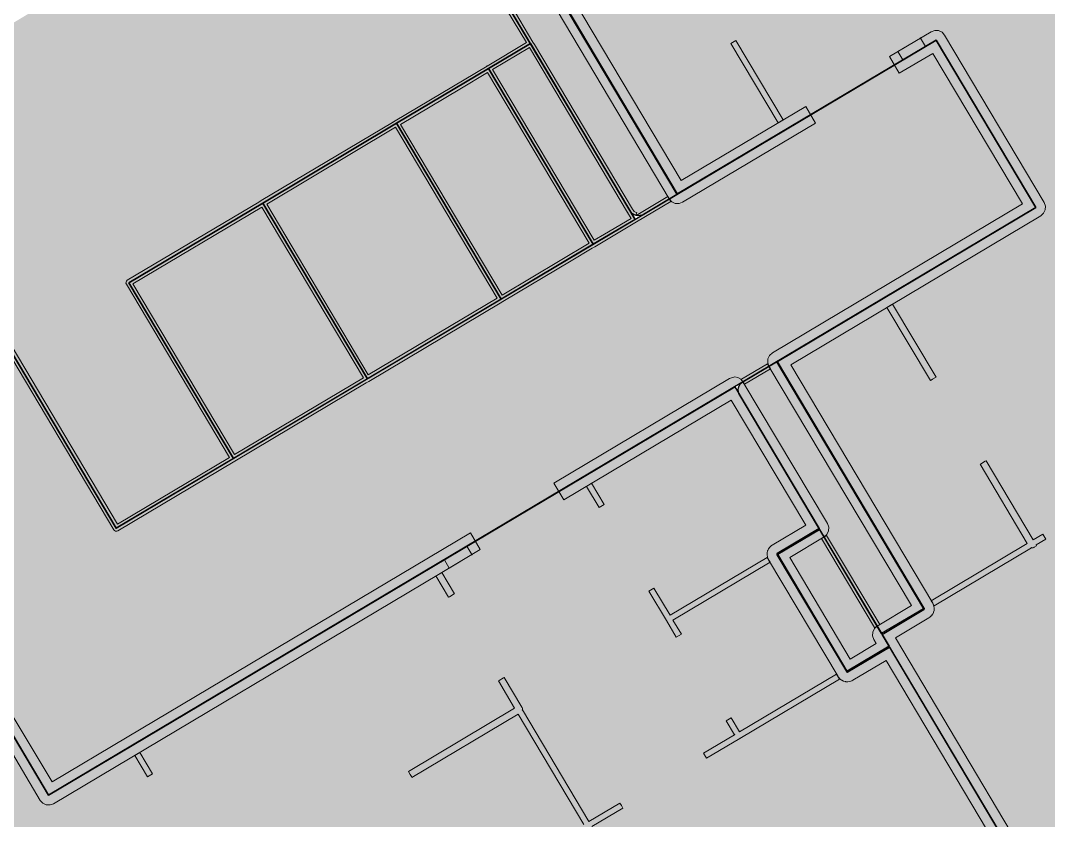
# Model space of a CAD drawing. Header units: millimetres. Extents: x 0 to 312583, y -208103 to 25097.
# Drawn here: x 111894 to 122451, y -161724 to -153512 of the extents above; entities that cross this region are included whole.
import ezdxf

# ---------------------------------------------------------------- set-up
doc = ezdxf.new("R2010")
doc.units = ezdxf.units.MM
doc.linetypes.add('Solid', pattern=[0])
for name, color, linetype, lineweight in [('Inner Walls', 5, 'Solid', 0), ('Room Objects', 47, 'Solid', 15), ('Room Walls', 47, 'Solid', 35), ('Service Area', 252, 'Solid', 25), ('Three-Bedroom Apartment', 250, 'Solid', 25), ('Two-Bedroom Apartment', 1, 'Solid', 35)]:
    doc.layers.add(name, color=color, linetype=linetype, lineweight=lineweight)

msp = doc.modelspace()

# ---------------------------------------------------------------- hatches: boundary and pattern name
at = {"layer": 'Room Objects', "linetype": 'Solid', "lineweight": 0}
for points in [[(121136, -153692), (121136, -153692), (121187, -153778), (121187, -153778), (120954, -153916), (120903, -153830)], [(116247, -159047), (116479, -158908), (116530, -158994), (116530, -158994), (116298, -159133)]]:
    msp.add_hatch(color=5, dxfattribs=at).paths.add_polyline_path(points, flags=0)
at = {"layer": 'Service Area', "linetype": 'Solid', "lineweight": 25}
for points in [[(112878, -158725), (121298, -153712), (122321, -155430), (112183, -161466), (104100, -147891), (105819, -146868)], [(110320, -154428), (115647, -151257), (118205, -155553), (117131, -153749), (116701, -154004), (115756, -154567), (114381, -155386), (113007, -156204), (114081, -158009), (112878, -158725), (112878, -158725)], [(118635, -155297), (118291, -155502), (118274, -155510), (118255, -155515), (118235, -155516), (118216, -155513), (118197, -155506), (118180, -155496), (118166, -155483), (118154, -155467), (116619, -152889), (117049, -152633)], [(117776, -155809), (116701, -154004), (117131, -153749), (118205, -155553)], [(116831, -156371), (115756, -154567), (116701, -154004), (117776, -155809)], [(115456, -157190), (114381, -155386), (115756, -154567), (116831, -156371)], [(114081, -158009), (113007, -156204), (114381, -155386), (115456, -157190)], [(121167, -159551), (120738, -159806), (119280, -157357), (119271, -157340), (119267, -157321), (119266, -157301), (119269, -157282), (119275, -157263), (119285, -157246), (119299, -157232), (119314, -157220), (119658, -157016)], [(120101, -158736), (120814, -159935), (120385, -160191), (119671, -158992)]]:
    msp.add_hatch(color=254, dxfattribs=at).paths.add_polyline_path(points, flags=0)
at = {"layer": 'Three-Bedroom Apartment', "linetype": 'Solid', "lineweight": 25}
h = msp.add_hatch(color=150, dxfattribs=at)
h.paths.add_polyline_path([(115464, -149969), (115464, -149969), (115464, -149969), (115464, -149969), (115465, -149969), (115466, -149968), (118127, -148384), (121220, -146542), (128587, -158915), (125494, -160757), (122400, -162599), (120743, -159815), (120743, -159815), (121172, -159559), (121174, -159558), (121175, -159556), (121176, -159555), (121177, -159553), (121177, -159551), (121177, -159549), (121177, -159547), (121176, -159545), (119667, -157011), (119667, -157011), (122321, -155430), (121298, -153712), (118643, -155292), (118643, -155292), (117058, -152628), (117056, -152627), (117055, -152625), (117053, -152624), (117052, -152624), (117050, -152623), (117048, -152624), (117046, -152624), (117044, -152625), (116614, -152881), (116614, -152881), (115034, -150227)], flags=0)
h.paths.add_polyline_path([(123189, -156886), (122759, -157142), (122758, -157143), (122756, -157144), (122755, -157146), (122755, -157148), (122754, -157150), (122754, -157152), (122755, -157154), (122756, -157155), (123470, -158354), (123471, -158356), (123472, -158357), (123474, -158358), (123476, -158359), (123478, -158359), (123480, -158359), (123481, -158358), (123483, -158357), (123913, -158102), (123914, -158101), (123916, -158099), (123917, -158097), (123917, -158096), (123917, -158094), (123917, -158092), (123917, -158090), (123916, -158088), (123202, -156889), (123201, -156888), (123200, -156886), (123198, -156885), (123196, -156885), (123194, -156885), (123192, -156885), (123191, -156885)], flags=0)
at = {"layer": 'Two-Bedroom Apartment', "linetype": 'Solid', "lineweight": 25}
msp.add_hatch(color=151, dxfattribs=at).paths.add_polyline_path([(109438, -161938), (111672, -160608), (111672, -160608), (112183, -161466), (113042, -160955), (116135, -159113), (119229, -157271), (119229, -157271), (120096, -158728), (120096, -158728), (119666, -158984), (119664, -158985), (119663, -158986), (119662, -158988), (119661, -158990), (119661, -158992), (119661, -158994), (119662, -158996), (119663, -158997), (120376, -160196), (120377, -160198), (120379, -160199), (120380, -160200), (120382, -160201), (120384, -160201), (120386, -160201), (120388, -160200), (120390, -160199), (120820, -159944), (120820, -159944), (122400, -162599), (119307, -164440), (116214, -166282), (113121, -168124), (113121, -168124)], flags=0)

# ---------------------------------------------------------------- linework, layer by layer
at = {"layer": 'Inner Walls', "color": 47, "linetype": 'Solid', "lineweight": 15}
for p, q in [((117144, -152577), (118678, -155155)), ((118557, -155343), (117018, -152757)), ((120817, -153882), (121247, -153626)), ((121247, -153626), (121283, -153613)), ((121283, -153613), (121322, -153615)), ((121322, -153615), (121358, -153632)), ((121358, -153632), (121384, -153661)), ((121384, -153661), (122407, -155379)), ((120919, -154053), (120817, -153882)), ((121263, -153849), (120919, -154053)), ((122184, -155395), (121263, -153849)), ((118678, -155155), (119958, -154393)), ((119958, -154393), (120060, -154565)), ((120060, -154565), (118694, -155378)), ((118583, -155372), (118557, -155343)), ((118619, -155389), (118583, -155372)), ((118658, -155391), (118619, -155389)), ((118694, -155378), (118658, -155391)), ((122407, -155379), (122420, -155416)), ((119616, -156925), (122184, -155395)), ((122401, -155490), (122372, -155516)), ((122418, -155455), (122401, -155490)), ((122420, -155416), (122418, -155455)), ((122372, -155516), (119804, -157045)), ((119570, -156986), (119587, -156951)), ((119587, -156951), (119616, -156925)), ((119568, -157025), (119570, -156986)), ((119581, -157062), (119568, -157025)), ((121044, -159519), (119581, -157062)), ((119804, -157045), (121262, -159494)), ((117373, -158260), (119177, -157186)), ((119177, -157186), (119229, -157171)), ((119229, -157171), (119262, -157177)), ((119262, -157177), (119292, -157194)), ((119292, -157194), (119314, -157220)), ((119314, -157220), (120182, -158677)), ((119194, -157409), (117475, -158432)), ((119959, -158693), (119194, -157409)), ((117475, -158432), (117373, -158260)), ((119615, -158898), (119959, -158693)), ((120193, -158752), (120176, -158788)), ((120182, -158677), (120195, -158713)), ((120195, -158713), (120193, -158752)), ((116084, -159027), (116514, -158771)), ((116514, -158771), (116616, -158943)), ((120147, -158814), (119795, -159024)), ((120176, -158788), (120147, -158814)), ((116616, -158943), (116186, -159199)), ((119561, -158996), (119562, -158977)), ((119562, -158977), (119563, -158975)), ((119563, -158975), (119567, -158956)), ((119567, -158956), (119568, -158954)), ((119568, -158954), (119576, -158936)), ((119576, -158936), (119577, -158935)), ((119577, -158935), (119589, -158919)), ((119589, -158919), (119591, -158917)), ((119591, -158917), (119605, -158904)), ((119605, -158904), (119607, -158903)), ((119607, -158903), (119615, -158898)), ((112991, -160869), (116084, -159027)), ((119561, -158998), (119561, -158996)), ((119564, -159018), (119561, -158998)), ((119565, -159020), (119564, -159018)), ((119571, -159038), (119565, -159020)), ((119572, -159040), (119571, -159038)), ((119577, -159048), (119572, -159040)), ((120290, -160247), (119577, -159048)), ((119795, -159024), (120416, -160067)), ((116186, -159199), (112234, -161552)), ((121262, -159494), (121266, -159503)), ((121266, -159503), (121267, -159505)), ((121267, -159505), (121274, -159523)), ((120692, -159729), (121044, -159519)), ((121261, -159608), (121249, -159624)), ((121262, -159606), (121261, -159608)), ((121270, -159589), (121262, -159606)), ((121271, -159587), (121270, -159589)), ((121276, -159568), (121271, -159587)), ((121274, -159523), (121274, -159525)), ((121274, -159525), (121277, -159544)), ((121277, -159546), (121276, -159566)), ((121276, -159566), (121276, -159568)), ((121277, -159544), (121277, -159546)), ((121224, -159645), (120880, -159850)), ((121232, -159640), (121224, -159645)), ((121233, -159638), (121232, -159640)), ((121248, -159625), (121233, -159638)), ((121249, -159624), (121248, -159625)), ((120644, -159829), (120646, -159790)), ((120646, -159790), (120663, -159755)), ((120663, -159755), (120692, -159729)), ((120416, -160067), (120682, -159909)), ((120657, -159866), (120644, -159829)), ((120682, -159909), (120657, -159866)), ((120880, -159850), (122358, -162333)), ((120785, -160081), (120441, -160285)), ((122186, -162435), (120785, -160081)), ((120296, -160255), (120290, -160247)), ((120297, -160257), (120296, -160255)), ((120310, -160271), (120297, -160257)), ((120311, -160273), (120310, -160271)), ((120327, -160284), (120311, -160273)), ((120329, -160285), (120327, -160284)), ((120347, -160294), (120329, -160285)), ((120348, -160295), (120347, -160294)), ((120367, -160299), (120348, -160295)), ((120369, -160300), (120367, -160299)), ((120389, -160301), (120369, -160300)), ((120391, -160301), (120389, -160301)), ((120410, -160298), (120391, -160301)), ((120412, -160297), (120410, -160298)), ((120431, -160291), (120412, -160297)), ((120432, -160290), (120431, -160291)), ((120441, -160285), (120432, -160290)), ((111758, -160557), (112218, -161329)), ((112097, -161518), (111637, -160745)), ((112218, -161329), (112991, -160869)), ((112123, -161547), (112097, -161518)), ((112158, -161563), (112123, -161547)), ((112197, -161565), (112158, -161563)), ((112234, -161552), (112197, -161565))]:
    msp.add_line(p, q, dxfattribs=at)
at = {"layer": 'Room Objects', "color": 0, "linetype": 'Solid', "lineweight": 0}
for p, q in [((120903, -153830), (121136, -153692)), ((121136, -153692), (121187, -153778)), ((121187, -153778), (120954, -153916)), ((120954, -153916), (120903, -153830)), ((116247, -159047), (116479, -158908)), ((116479, -158908), (116530, -158994)), ((116298, -159133), (116247, -159047)), ((116530, -158994), (116298, -159133))]:
    msp.add_line(p, q, dxfattribs=at)
for p in [(121136, -153692), (121187, -153778), (116530, -158994)]:
    msp.add_point(p, dxfattribs=at)
at = {"layer": 'Room Walls', "color": 47, "linetype": 'Solid', "lineweight": 9}
for p, q in [((116691, -152951), (117157, -153733)), ((117090, -153738), (116640, -152982)), ((116686, -153979), (117090, -153738)), ((117121, -153790), (116743, -154015)), ((118128, -155482), (117121, -153790)), ((117157, -153733), (117172, -153759)), ((117172, -153759), (118179, -155450)), ((119188, -153746), (119240, -153715)), ((119674, -154562), (119188, -153746)), ((119240, -153715), (119726, -154531)), ((115741, -154541), (116686, -153979)), ((116743, -154015), (117786, -155768)), ((116691, -154045), (116405, -154216)), ((117735, -155798), (116691, -154045)), ((116405, -154216), (115797, -154578)), ((110361, -154439), (112889, -158684)), ((112852, -158740), (110310, -154470)), ((115715, -154557), (115741, -154541)), ((119726, -154531), (119674, -154562)), ((114366, -155360), (115715, -154557)), ((115746, -154608), (114423, -155396)), ((116789, -156361), (115746, -154608)), ((115797, -154578), (116841, -156330)), ((112991, -156178), (114340, -155375)), ((114340, -155375), (114366, -155360)), ((118216, -155512), (118542, -155318)), ((118573, -155369), (118221, -155579)), ((118542, -155318), (118573, -155369)), ((114371, -155427), (113048, -156215)), ((115415, -157180), (114371, -155427)), ((114423, -155396), (115466, -157149)), ((118164, -155543), (118128, -155482)), ((118179, -155450), (118188, -155463)), ((118188, -155463), (118198, -155472)), ((118198, -155472), (118210, -155479)), ((118210, -155479), (118225, -155484)), ((118225, -155484), (118215, -155511)), ((118221, -155579), (117791, -155835)), ((117892, -155704), (118164, -155543)), ((118215, -155511), (118216, -155512)), ((117786, -155768), (117892, -155704)), ((116841, -156330), (117735, -155798)), ((117765, -155850), (117550, -155978)), ((117791, -155835), (117765, -155850)), ((117550, -155978), (116846, -156397)), ((112977, -156208), (112978, -156197)), ((112981, -156219), (112977, -156208)), ((112978, -156197), (112983, -156186)), ((114040, -157998), (112981, -156219)), ((112983, -156186), (112991, -156178)), ((113048, -156215), (114091, -157967)), ((115466, -157149), (116789, -156361)), ((116820, -156413), (115471, -157216)), ((116846, -156397), (116820, -156413)), ((120791, -156457), (120843, -156427)), ((120843, -156427), (120851, -156422)), ((120851, -156422), (121299, -157173)), ((121239, -157209), (120791, -156457)), ((119299, -157194), (119565, -157036)), ((119565, -157036), (119596, -157087)), ((114091, -157967), (115415, -157180)), ((119596, -157087), (119330, -157246)), ((121290, -157178), (121261, -157195)), ((121299, -157173), (121290, -157178)), ((115445, -157231), (114096, -158034)), ((115471, -157216), (115445, -157231)), ((119294, -157198), (119299, -157194)), ((119314, -157220), (119294, -157198)), ((119322, -157233), (119314, -157220)), ((119330, -157246), (119322, -157233)), ((121247, -157204), (121239, -157209)), ((121261, -157195), (121247, -157204)), ((112889, -158684), (114040, -157998)), ((114096, -158034), (112893, -158751)), ((121750, -158068), (121759, -158063)), ((122234, -158880), (121750, -158068)), ((121759, -158063), (121773, -158054)), ((121773, -158054), (121802, -158037)), ((121802, -158037), (121810, -158032)), ((121810, -158032), (122294, -158844)), ((117707, -158294), (117759, -158263)), ((117837, -158511), (117707, -158294)), ((117759, -158263), (117888, -158480)), ((117888, -158480), (117837, -158511)), ((112860, -158749), (112852, -158740)), ((112871, -158754), (112860, -158749)), ((112882, -158754), (112871, -158754)), ((112893, -158751), (112882, -158754)), ((120121, -158829), (120173, -158798)), ((120666, -159744), (120121, -158829)), ((120173, -158798), (120718, -159714)), ((122294, -158844), (122393, -158786)), ((122424, -158837), (122325, -158896)), ((122393, -158786), (122424, -158837)), ((121247, -159468), (122234, -158880)), ((122277, -158925), (121277, -159520)), ((122279, -158925), (122277, -158925)), ((122285, -158925), (122279, -158925)), ((122287, -158925), (122285, -158925)), ((122293, -158925), (122287, -158925)), ((122294, -158924), (122293, -158925)), ((122300, -158922), (122294, -158924)), ((122302, -158921), (122300, -158922)), ((122304, -158920), (122302, -158921)), ((122330, -158905), (122304, -158920)), ((122325, -158896), (122330, -158905)), ((118565, -159616), (119561, -159023)), ((119592, -159074), (118595, -159668)), ((119561, -159023), (119592, -159074)), ((116186, -159199), (116199, -159191)), ((116199, -159191), (116212, -159184)), ((116212, -159184), (116221, -159179)), ((116221, -159179), (116351, -159396)), ((116160, -159212), (116186, -159199)), ((116161, -159214), (116160, -159212)), ((116290, -159432), (116161, -159214)), ((116342, -159402), (116326, -159411)), ((116351, -159396), (116342, -159402)), ((118348, -159370), (118400, -159339)), ((118528, -159673), (118348, -159370)), ((118400, -159339), (118565, -159616)), ((116299, -159427), (116290, -159432)), ((116326, -159411), (116299, -159427)), ((121262, -159494), (121247, -159468)), ((121277, -159520), (121262, -159494)), ((118629, -159842), (118528, -159673)), ((118595, -159668), (118681, -159812)), ((120718, -159714), (120666, -159744)), ((118681, -159812), (118629, -159842)), ((119278, -160815), (120275, -160221)), ((120275, -160221), (120306, -160273)), ((116802, -160292), (116811, -160286)), ((116969, -160572), (116802, -160292)), ((116811, -160286), (116854, -160261)), ((116854, -160261), (116862, -160256)), ((116862, -160256), (117044, -160562)), ((120306, -160273), (119283, -160882)), ((117044, -160562), (117046, -160565)), ((115878, -161222), (116969, -160572)), ((117005, -160632), (115914, -161282)), ((117680, -161766), (117005, -160632)), ((117046, -160565), (117047, -160566)), ((117047, -160566), (117049, -160572)), ((117049, -160572), (117049, -160574)), ((117049, -160574), (117050, -160580)), ((117050, -160587), (117049, -160589)), ((117049, -160589), (117049, -160590)), ((117049, -160590), (117732, -161736)), ((117050, -160580), (117050, -160582)), ((117050, -160582), (117050, -160587)), ((119141, -160702), (119193, -160671)), ((119227, -160845), (119141, -160702)), ((119193, -160671), (119278, -160815)), ((118909, -161035), (119227, -160845)), ((119283, -160882), (118940, -161086)), ((113067, -161056), (113085, -161046)), ((113198, -161275), (113067, -161056)), ((113085, -161046), (113119, -161025)), ((113119, -161025), (113249, -161244)), ((118940, -161086), (118909, -161035)), ((113215, -161265), (113198, -161275)), ((113249, -161244), (113215, -161265)), ((115883, -161230), (115878, -161222)), ((115895, -161251), (115883, -161230)), ((115908, -161273), (115895, -161251)), ((115914, -161282), (115908, -161273)), ((117732, -161736), (118050, -161546)), ((118080, -161598), (117762, -161787)), ((118050, -161546), (118065, -161572)), ((118065, -161572), (118080, -161598))]:
    msp.add_line(p, q, dxfattribs=at)
for p in [(116686, -153979), (115715, -154557), (118128, -155482), (122277, -158925), (117049, -160590), (119227, -160845), (119283, -160882)]:
    msp.add_point(p, dxfattribs=at)
at = {"layer": 'Service Area', "color": 254, "linetype": 'Solid', "lineweight": 25}
for p, q in [((105819, -146868), (112878, -158725)), ((112183, -161466), (104100, -147891)), ((115647, -151257), (118205, -155553)), ((117049, -152633), (118635, -155297)), ((118154, -155467), (116619, -152889)), ((112878, -158725), (121298, -153712)), ((117131, -153749), (116701, -154004)), ((116701, -154004), (117131, -153749)), ((118205, -155553), (117131, -153749)), ((117131, -153749), (118205, -155553)), ((121298, -153712), (122321, -155430)), ((116701, -154004), (115756, -154567)), ((115756, -154567), (116701, -154004)), ((117776, -155809), (116701, -154004)), ((116701, -154004), (117776, -155809)), ((112878, -158725), (110320, -154428)), ((115756, -154567), (114381, -155386)), ((114381, -155386), (115756, -154567)), ((116831, -156371), (115756, -154567)), ((115756, -154567), (116831, -156371)), ((114381, -155386), (113007, -156204)), ((113007, -156204), (114381, -155386)), ((115456, -157190), (114381, -155386)), ((114381, -155386), (115456, -157190)), ((118635, -155297), (118291, -155502)), ((122321, -155430), (112183, -161466)), ((118166, -155483), (118154, -155467)), ((118180, -155496), (118166, -155483)), ((118197, -155506), (118180, -155496)), ((118205, -155553), (117776, -155809)), ((118216, -155513), (118197, -155506)), ((118235, -155516), (118216, -155513)), ((118255, -155515), (118235, -155516)), ((118274, -155510), (118255, -155515)), ((118291, -155502), (118274, -155510)), ((117776, -155809), (116831, -156371)), ((113007, -156204), (114081, -158009)), ((114081, -158009), (113007, -156204)), ((116831, -156371), (115456, -157190)), ((119314, -157220), (119658, -157016)), ((119658, -157016), (121167, -159551)), ((115456, -157190), (114081, -158009)), ((119266, -157301), (119269, -157282)), ((119269, -157282), (119275, -157263)), ((119275, -157263), (119285, -157246)), ((119285, -157246), (119299, -157232)), ((119299, -157232), (119314, -157220)), ((119267, -157321), (119266, -157301)), ((119271, -157340), (119267, -157321)), ((119280, -157357), (119271, -157340)), ((120738, -159806), (119280, -157357)), ((114081, -158009), (112878, -158725)), ((119671, -158992), (120101, -158736)), ((120101, -158736), (120814, -159935)), ((120385, -160191), (119671, -158992)), ((121167, -159551), (120738, -159806)), ((120814, -159935), (120385, -160191))]:
    msp.add_line(p, q, dxfattribs=at)
msp.add_point((112878, -158725), dxfattribs=at)
at = {"layer": 'Three-Bedroom Apartment', "color": 150, "linetype": 'Solid', "lineweight": 25}
for p, q in [((118643, -155292), (117058, -152628)), ((121298, -153712), (118643, -155292)), ((122321, -155430), (121298, -153712)), ((119667, -157011), (122321, -155430)), ((121176, -159545), (119667, -157011)), ((120743, -159815), (121172, -159559)), ((121172, -159559), (121174, -159558)), ((121174, -159558), (121175, -159556)), ((121175, -159556), (121176, -159555)), ((121177, -159547), (121176, -159545)), ((121176, -159555), (121177, -159553)), ((121177, -159549), (121177, -159547)), ((121177, -159551), (121177, -159549)), ((121177, -159553), (121177, -159551)), ((122400, -162599), (120743, -159815))]:
    msp.add_line(p, q, dxfattribs=at)
for p in [(118643, -155292), (119667, -157011), (120743, -159815)]:
    msp.add_point(p, dxfattribs=at)
at = {"layer": 'Two-Bedroom Apartment', "color": 151, "linetype": 'Solid', "lineweight": 25}
for p, q in [((116135, -159113), (119229, -157271)), ((119229, -157271), (120096, -158728)), ((120096, -158728), (119666, -158984)), ((119662, -158988), (119661, -158990)), ((119661, -158990), (119661, -158992)), ((119661, -158992), (119661, -158994)), ((119661, -158994), (119662, -158996)), ((119663, -158986), (119662, -158988)), ((119662, -158996), (119663, -158997)), ((119664, -158985), (119663, -158986)), ((119663, -158997), (120376, -160196)), ((119666, -158984), (119664, -158985)), ((113042, -160955), (116135, -159113)), ((120390, -160199), (120820, -159944)), ((120820, -159944), (122400, -162599)), ((120376, -160196), (120377, -160198)), ((120377, -160198), (120379, -160199)), ((120379, -160199), (120380, -160200)), ((120380, -160200), (120382, -160201)), ((120382, -160201), (120384, -160201)), ((120384, -160201), (120386, -160201)), ((120386, -160201), (120388, -160200)), ((120388, -160200), (120390, -160199)), ((111672, -160608), (112183, -161466)), ((112183, -161466), (113042, -160955))]:
    msp.add_line(p, q, dxfattribs=at)
for p in [(119229, -157271), (120096, -158728), (120820, -159944)]:
    msp.add_point(p, dxfattribs=at)

doc.saveas('drawing.dxf')
